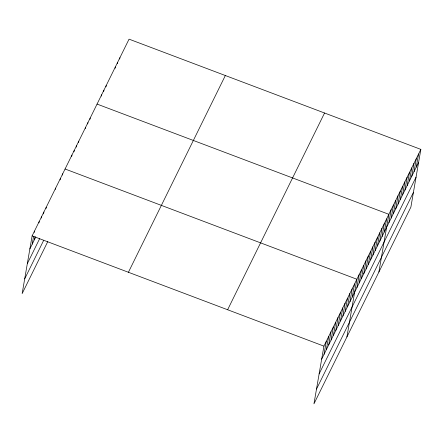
<?xml version="1.0" encoding="UTF-8"?>
<svg xmlns="http://www.w3.org/2000/svg" width="443" height="443" viewBox="0 0 443 443"><rect width="100%" height="100%" fill="white"/><g stroke="black" fill="none" stroke-linecap="round" stroke-linejoin="round"><path stroke-width="0.66" d="M420.85 149.385L323.922 346.133L313.949 403.85L410.882 207.108L420.85 149.385L129.051 39.15L32.117 235.892L22.15 293.615L47.75 241.651M32.228 244.132L33.574 236.318M34.249 232.414L34.476 231.113M34.582 239.353L35.03 236.75M38.956 222.862L39.183 221.561M41.31 218.083L41.537 216.782M43.552 213.952L43.89 212.003M46.017 208.526L46.244 207.224M55.436 189.416L55.657 188.114M60.143 179.858L60.37 178.557M62.496 175.079L62.723 173.778M71.705 156.39L71.932 155.089M73.992 151.75L74.214 150.448M76.274 147.115L76.501 145.813M78.561 142.474L78.782 141.173M85.416 128.564L85.637 127.263M87.697 123.929L87.924 122.628M89.984 119.289L90.206 117.988M101.408 96.103L101.63 94.802M103.69 91.463L103.917 90.162M105.977 86.828L106.204 85.527M115.114 68.277L115.341 66.976M117.401 63.637L117.628 62.336M119.688 59.002L119.909 57.701M324.027 354.367L326.275 341.354M326.38 349.588L328.628 336.575M328.734 344.809L330.982 331.796M331.087 340.03L333.335 327.017M333.441 335.251L335.689 322.238M335.794 330.478L338.042 317.459M338.153 325.699L340.401 312.686M340.506 320.92L342.755 307.907M342.86 316.141L345.108 303.128M345.213 311.363L347.462 298.349M347.567 306.584L349.815 293.571M349.92 301.81L352.168 288.792M352.274 297.031L354.522 284.013M346.908 336.957L356.875 279.24L65.077 168.999M356.914 287.612L359.162 274.599M359.195 282.977L361.444 269.964M361.482 278.337L363.731 265.324M363.769 273.702L366.018 260.689M366.051 269.062L368.299 256.048M368.338 264.427L370.586 251.414M370.619 259.786L372.868 246.773M372.906 255.151L375.155 242.138M375.193 250.516L377.442 237.498M377.475 245.876L379.723 232.863M379.762 241.241L382.01 228.223M382.043 236.601L384.291 223.588M384.33 231.966L386.578 218.947M378.892 272.03L388.865 214.312L97.061 104.077M388.899 222.691L391.147 209.672M391.186 218.05L393.434 205.037M393.467 213.415L395.715 200.397M395.754 208.775L398.002 195.762M398.041 204.14L400.289 191.127M400.322 199.5L402.571 186.486M402.609 194.865L404.858 181.851M404.891 190.224L407.139 177.211M407.178 185.589L409.426 172.576M409.465 180.949L411.713 167.936M411.746 176.314L413.995 163.301M414.033 171.674L416.282 158.66M416.315 167.039L418.563 154.026M29.875 248.905L35.756 236.961M27.322 263.663L39.682 238.578M24.697 278.863L43.53 240.638M128.415 272.273L225.343 75.526M227.624 309.751L324.558 113.009M321.673 359.146L418.602 162.398M319.126 373.898L416.055 177.156M316.501 389.098L413.43 192.356M32.117 235.892L323.922 346.133"/></g></svg>
